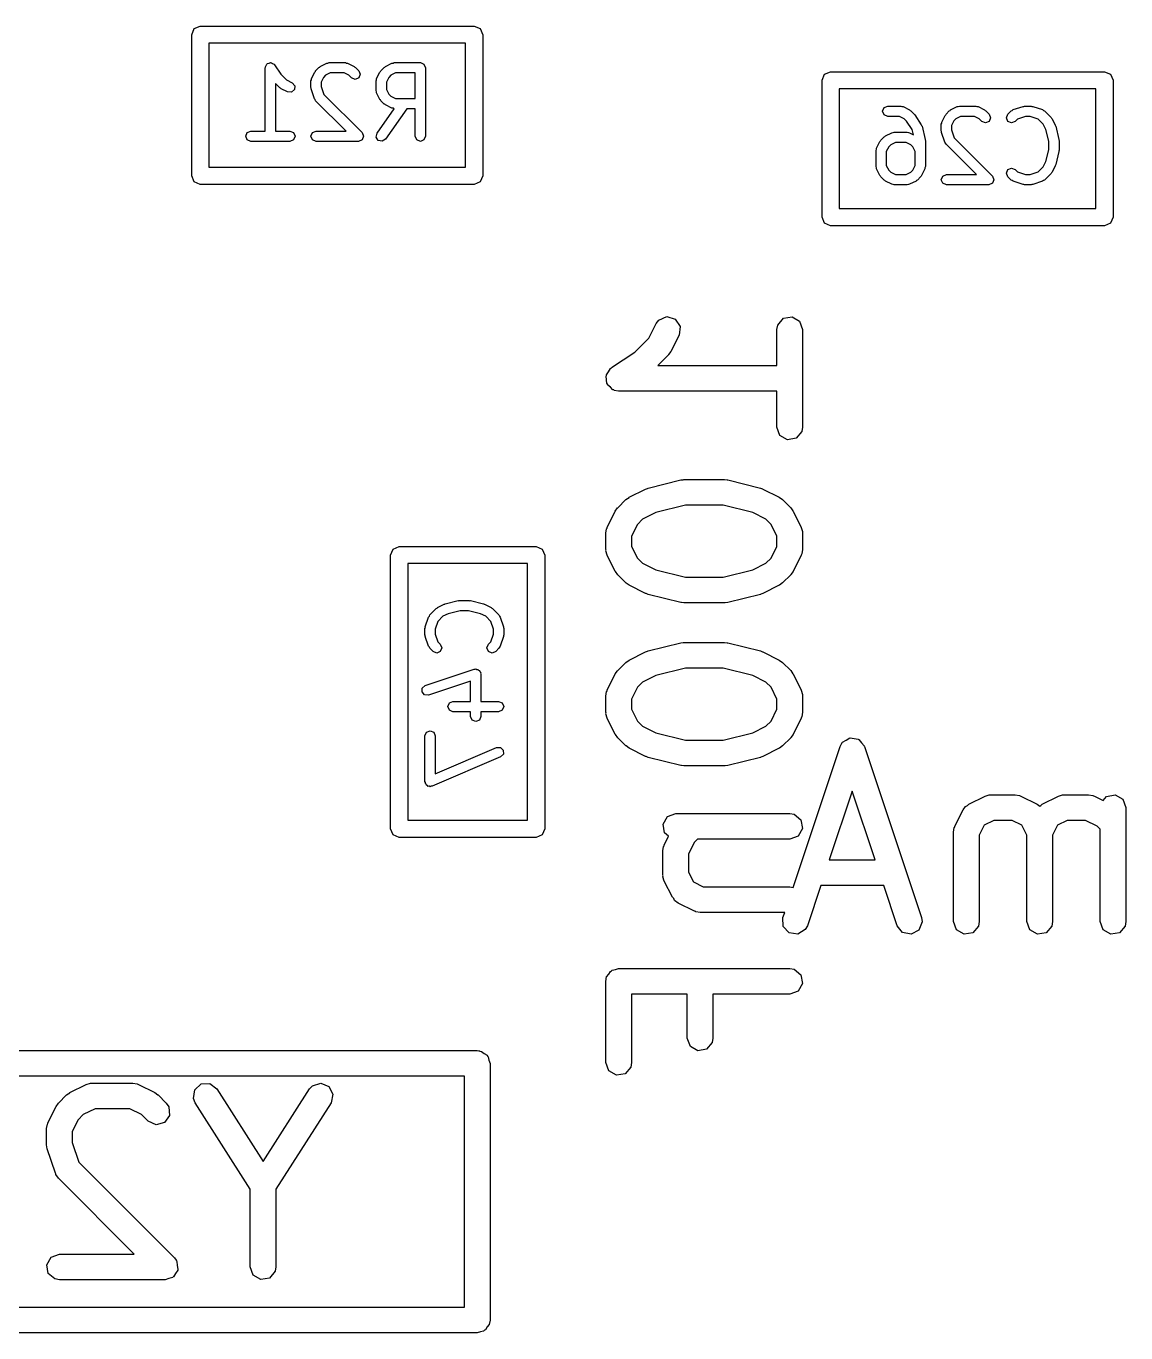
# Model space of a CAD drawing. Extents: x 0.18 to 5.48, y -2.58 to 1.79.
# Drawn here: x 2.9284 to 3.1814, y 0.7375 to 1.0382 of the extents above; entities that cross this region are included whole.
import ezdxf

# ---------------------------------------------------------------- set-up
doc = ezdxf.new("R2010")
doc.units = 0
doc.header["$MEASUREMENT"] = 0
doc.layers.add('BLACK', color=7, linetype='CONTINUOUS')

msp = doc.modelspace()

# ---------------------------------------------------------------- linework, layer by layer
at = {"layer": 'BLACK', "linetype": 'CONTINUOUS'}
for p, q in [((2.96654, 1.03624), (2.96711, 1.03763)), ((2.96711, 1.03763), (2.9685, 1.03821)), ((2.9685, 1.03821), (3.0315, 1.03821)), ((3.0315, 1.03821), (3.03289, 1.03763)), ((3.03289, 1.03763), (3.03346, 1.03624)), ((2.96654, 1.00376), (2.96654, 1.03624)), ((3.03346, 1.03624), (3.03346, 1.00376)), ((2.97047, 1.03427), (2.97047, 1.00573)), ((3.02953, 1.03427), (2.97047, 1.03427)), ((3.02953, 1.00573), (3.02953, 1.03427)), ((2.98345, 1.02862), (2.98349, 1.02874)), ((2.98345, 1.01406), (2.98345, 1.02862)), ((2.98347, 1.02886), (2.98366, 1.02914)), ((2.98349, 1.02874), (2.98347, 1.02886)), ((2.98366, 1.02914), (2.98379, 1.02946)), ((2.98379, 1.02946), (2.9839, 1.02951)), ((2.9839, 1.02951), (2.98397, 1.02961)), ((2.98397, 1.02961), (2.98431, 1.02967)), ((2.98431, 1.02967), (2.98463, 1.02981)), ((2.98463, 1.02981), (2.98474, 1.02976)), ((2.98474, 1.02976), (2.98486, 1.02978)), ((2.98486, 1.02978), (2.98514, 1.02959)), ((2.98514, 1.02959), (2.98546, 1.02946)), ((2.98546, 1.02946), (2.98551, 1.02935)), ((2.98551, 1.02935), (2.98561, 1.02928)), ((2.98561, 1.02928), (2.98704, 1.02713)), ((2.99504, 1.02796), (2.99579, 1.02871)), ((2.99579, 1.02871), (2.99597, 1.02878)), ((2.99597, 1.02878), (2.9961, 1.02893)), ((2.9961, 1.02893), (2.9976, 1.02968)), ((2.9976, 1.02968), (2.99787, 1.0297)), ((2.99787, 1.0297), (2.99813, 1.02981)), ((2.99813, 1.02981), (3.00187, 1.02981)), ((3.00187, 1.02981), (3.00213, 1.0297)), ((3.00213, 1.0297), (3.0024, 1.02968)), ((3.0024, 1.02968), (3.0039, 1.02893)), ((3.0039, 1.02893), (3.00403, 1.02878)), ((3.00403, 1.02878), (3.00421, 1.02871)), ((3.00421, 1.02871), (3.00496, 1.02796)), ((3.01004, 1.02796), (3.01079, 1.02871)), ((3.01079, 1.02871), (3.01097, 1.02878)), ((3.01097, 1.02878), (3.0111, 1.02893)), ((3.0111, 1.02893), (3.0126, 1.02968)), ((3.0126, 1.02968), (3.01287, 1.0297)), ((3.01287, 1.0297), (3.01312, 1.02981)), ((3.01312, 1.02981), (3.01912, 1.02981)), ((3.01912, 1.02981), (3.01996, 1.02946)), ((3.01996, 1.02946), (3.0203, 1.02862)), ((3.0203, 1.02862), (3.0203, 1.01288)), ((2.98704, 1.02713), (2.98833, 1.02585)), ((2.98833, 1.02585), (2.98965, 1.02518)), ((2.99394, 1.02562), (2.99405, 1.02588)), ((2.99394, 1.02412), (2.99394, 1.02562)), ((2.99405, 1.02588), (2.99407, 1.02615)), ((2.99407, 1.02615), (2.99482, 1.02765)), ((2.99482, 1.02765), (2.99497, 1.02778)), ((2.99497, 1.02778), (2.99504, 1.02796)), ((2.99685, 1.02642), (2.99631, 1.02535)), ((2.99733, 1.0269), (2.99685, 1.02642)), ((2.9984, 1.02744), (2.99733, 1.0269)), ((3.0016, 1.02744), (2.9984, 1.02744)), ((3.00267, 1.0269), (3.0016, 1.02744)), ((3.00329, 1.02629), (3.00267, 1.0269)), ((3.00412, 1.02594), (3.00329, 1.02629)), ((3.00496, 1.02629), (3.00412, 1.02594)), ((3.00496, 1.02796), (3.00531, 1.02712)), ((3.00531, 1.02712), (3.00496, 1.02629)), ((3.00894, 1.02562), (3.00905, 1.02588)), ((3.00894, 1.02337), (3.00894, 1.02562)), ((3.00905, 1.02588), (3.00907, 1.02615)), ((3.00907, 1.02615), (3.00982, 1.02765)), ((3.00982, 1.02765), (3.00996, 1.02778)), ((3.00996, 1.02778), (3.01004, 1.02796)), ((3.01184, 1.02642), (3.0113, 1.02535)), ((3.01232, 1.0269), (3.01184, 1.02642)), ((3.0134, 1.02744), (3.01232, 1.0269)), ((3.01794, 1.02744), (3.0134, 1.02744)), ((3.01794, 1.02156), (3.01794, 1.02744)), ((3.11154, 1.02575), (3.11211, 1.02714)), ((3.11154, 0.994252), (3.11154, 1.02575)), ((3.11211, 1.02714), (3.1135, 1.02772)), ((3.1135, 1.02772), (3.1765, 1.02772)), ((3.1765, 1.02772), (3.17789, 1.02714)), ((3.17789, 1.02714), (3.17846, 1.02575)), ((3.17846, 1.02575), (3.17846, 0.994252)), ((2.98679, 1.02404), (2.98581, 1.02502)), ((2.98581, 1.02502), (2.98581, 1.01406)), ((2.98697, 1.02396), (2.98679, 1.02404)), ((2.9871, 1.02382), (2.98697, 1.02396)), ((2.9886, 1.02307), (2.9871, 1.02382)), ((2.9895, 1.023), (2.9886, 1.02307)), ((2.99018, 1.0236), (2.9895, 1.023)), ((2.98965, 1.02518), (2.99025, 1.0245)), ((2.99025, 1.0245), (2.99018, 1.0236)), ((2.99402, 1.02394), (2.99394, 1.02412)), ((2.99401, 1.02375), (2.99402, 1.02394)), ((2.99476, 1.0215), (2.99401, 1.02375)), ((2.99631, 1.02535), (2.99631, 1.02432)), ((2.99631, 1.02432), (2.99691, 1.02251)), ((2.99691, 1.02251), (3.00571, 1.01371)), ((3.00905, 1.02312), (3.00894, 1.02337)), ((3.00907, 1.02285), (3.00905, 1.02312)), ((3.00982, 1.02135), (3.00907, 1.02285)), ((3.0113, 1.02535), (3.0113, 1.02365)), ((3.0113, 1.02365), (3.01184, 1.02257)), ((3.01184, 1.02257), (3.01232, 1.0221)), ((3.11547, 1.02378), (3.11547, 0.99622)), ((3.17453, 1.02378), (3.11547, 1.02378)), ((3.17453, 0.99622), (3.17453, 1.02378)), ((2.99494, 1.02129), (2.99476, 1.0215)), ((2.99504, 1.02104), (2.99494, 1.02129)), ((3.00202, 1.01406), (2.99504, 1.02104)), ((3.00996, 1.02122), (3.00982, 1.02135)), ((3.01004, 1.02104), (3.00996, 1.02122)), ((3.01079, 1.02029), (3.01004, 1.02104)), ((3.01097, 1.02022), (3.01079, 1.02029)), ((3.0111, 1.02007), (3.01097, 1.02022)), ((3.0126, 1.01932), (3.0111, 1.02007)), ((3.01232, 1.0221), (3.0134, 1.02156)), ((3.0134, 1.02156), (3.01794, 1.02156)), ((3.12545, 1.01862), (3.12579, 1.01946)), ((3.12579, 1.01946), (3.12663, 1.01981)), ((3.12663, 1.01981), (3.12963, 1.01981)), ((3.12963, 1.01981), (3.12988, 1.0197)), ((3.12988, 1.0197), (3.13016, 1.01968)), ((3.13016, 1.01968), (3.13165, 1.01893)), ((3.1411, 1.01893), (3.1426, 1.01968)), ((3.1426, 1.01968), (3.14287, 1.0197)), ((3.14287, 1.0197), (3.14313, 1.01981)), ((3.14313, 1.01981), (3.14687, 1.01981)), ((3.14687, 1.01981), (3.14713, 1.0197)), ((3.14713, 1.0197), (3.1474, 1.01968)), ((3.1474, 1.01968), (3.1489, 1.01893)), ((3.1555, 1.01899), (3.15775, 1.01974)), ((3.15775, 1.01974), (3.15794, 1.01973)), ((3.15794, 1.01973), (3.15812, 1.01981)), ((3.15812, 1.01981), (3.15962, 1.01981)), ((3.15962, 1.01981), (3.1598, 1.01973)), ((3.1598, 1.01973), (3.16, 1.01974)), ((3.16, 1.01974), (3.16225, 1.01899)), ((3.00916, 1.01355), (3.01311, 1.0192)), ((3.01599, 1.01919), (3.01109, 1.0122)), ((3.01287, 1.0193), (3.0126, 1.01932)), ((3.01311, 1.0192), (3.01287, 1.0193)), ((3.01794, 1.01919), (3.01599, 1.01919)), ((3.01794, 1.01288), (3.01794, 1.01919)), ((3.12579, 1.01779), (3.12545, 1.01862)), ((3.12663, 1.01744), (3.12579, 1.01779)), ((3.12935, 1.01744), (3.12663, 1.01744)), ((3.13043, 1.0169), (3.12935, 1.01744)), ((3.13096, 1.01637), (3.13043, 1.0169)), ((3.13228, 1.01439), (3.13096, 1.01637)), ((3.13165, 1.01893), (3.13178, 1.01878)), ((3.13178, 1.01878), (3.13196, 1.01871)), ((3.13196, 1.01871), (3.13271, 1.01796)), ((3.13271, 1.01796), (3.13276, 1.01785)), ((3.13276, 1.01785), (3.13286, 1.01778)), ((3.13286, 1.01778), (3.13436, 1.01553)), ((3.13907, 1.01615), (3.13982, 1.01765)), ((3.13982, 1.01765), (3.13997, 1.01778)), ((3.13997, 1.01778), (3.14004, 1.01796)), ((3.14004, 1.01796), (3.14079, 1.01871)), ((3.14079, 1.01871), (3.14097, 1.01878)), ((3.14097, 1.01878), (3.1411, 1.01893)), ((3.14185, 1.01642), (3.14131, 1.01535)), ((3.14233, 1.0169), (3.14185, 1.01642)), ((3.1434, 1.01744), (3.14233, 1.0169)), ((3.1466, 1.01744), (3.1434, 1.01744)), ((3.14767, 1.0169), (3.1466, 1.01744)), ((3.14829, 1.01629), (3.14767, 1.0169)), ((3.1489, 1.01893), (3.14903, 1.01878)), ((3.14903, 1.01878), (3.14921, 1.01871)), ((3.14921, 1.01871), (3.14996, 1.01796)), ((3.14996, 1.01796), (3.15031, 1.01712)), ((3.15031, 1.01712), (3.14996, 1.01629)), ((3.15394, 1.01712), (3.15429, 1.01796)), ((3.15429, 1.01629), (3.15394, 1.01712)), ((3.15429, 1.01796), (3.15504, 1.01871)), ((3.15504, 1.01871), (3.15529, 1.01881)), ((3.15529, 1.01881), (3.1555, 1.01899)), ((3.15651, 1.01684), (3.15596, 1.01629)), ((3.15832, 1.01744), (3.15651, 1.01684)), ((3.15943, 1.01744), (3.15832, 1.01744)), ((3.16123, 1.01684), (3.15943, 1.01744)), ((3.1624, 1.01567), (3.16123, 1.01684)), ((3.16225, 1.01899), (3.16245, 1.01881)), ((3.16245, 1.01881), (3.16271, 1.01871)), ((3.16271, 1.01871), (3.16421, 1.01721)), ((3.16421, 1.01721), (3.16428, 1.01703)), ((3.16428, 1.01703), (3.16443, 1.0169)), ((3.16443, 1.0169), (3.16518, 1.0154)), ((2.97895, 1.01288), (2.97929, 1.01371)), ((2.97929, 1.01371), (2.98013, 1.01406)), ((2.98013, 1.01406), (2.98345, 1.01406)), ((2.98581, 1.01406), (2.98913, 1.01406)), ((2.98913, 1.01406), (2.98996, 1.01371)), ((2.98996, 1.01371), (2.99031, 1.01288)), ((2.99394, 1.01288), (2.99429, 1.01371)), ((2.99429, 1.01371), (2.99513, 1.01406)), ((2.99513, 1.01406), (3.00202, 1.01406)), ((3.00571, 1.01371), (3.00606, 1.01288)), ((3.00896, 1.01267), (3.00916, 1.01355)), ((3.1261, 1.01293), (3.1276, 1.01368)), ((3.1276, 1.01368), (3.12787, 1.0137)), ((3.12787, 1.0137), (3.12813, 1.01381)), ((3.12813, 1.01381), (3.13113, 1.01381)), ((3.13113, 1.01381), (3.13138, 1.0137)), ((3.13138, 1.0137), (3.13165, 1.01368)), ((3.13165, 1.01368), (3.13257, 1.01322)), ((3.13257, 1.01322), (3.13228, 1.01439)), ((3.13436, 1.01553), (3.1344, 1.01533)), ((3.1344, 1.01533), (3.13452, 1.01516)), ((3.13452, 1.01516), (3.13527, 1.01216)), ((3.13894, 1.01562), (3.13905, 1.01588)), ((3.13894, 1.01412), (3.13894, 1.01562)), ((3.13902, 1.01394), (3.13894, 1.01412)), ((3.13901, 1.01375), (3.13902, 1.01394)), ((3.13976, 1.0115), (3.13901, 1.01375)), ((3.13905, 1.01588), (3.13907, 1.01615)), ((3.14131, 1.01535), (3.14131, 1.01432)), ((3.14131, 1.01432), (3.14191, 1.01251)), ((3.14912, 1.01594), (3.14829, 1.01629)), ((3.14996, 1.01629), (3.14912, 1.01594)), ((3.15512, 1.01594), (3.15429, 1.01629)), ((3.15596, 1.01629), (3.15512, 1.01594)), ((3.16301, 1.01446), (3.1624, 1.01567)), ((3.16369, 1.01173), (3.16301, 1.01446)), ((3.16518, 1.0154), (3.16519, 1.01527)), ((3.16519, 1.01527), (3.16527, 1.01516)), ((3.16527, 1.01516), (3.16602, 1.01216)), ((2.97929, 1.01204), (2.97895, 1.01288)), ((2.98013, 1.01169), (2.97929, 1.01204)), ((2.98913, 1.01169), (2.98013, 1.01169)), ((2.98996, 1.01204), (2.98913, 1.01169)), ((2.99031, 1.01288), (2.98996, 1.01204)), ((2.99429, 1.01204), (2.99394, 1.01288)), ((2.99513, 1.01169), (2.99429, 1.01204)), ((3.00487, 1.01169), (2.99513, 1.01169)), ((3.00571, 1.01204), (3.00487, 1.01169)), ((3.00606, 1.01288), (3.00571, 1.01204)), ((3.00945, 1.01191), (3.00896, 1.01267)), ((3.01033, 1.01171), (3.00945, 1.01191)), ((3.01109, 1.0122), (3.01033, 1.01171)), ((3.01829, 1.01204), (3.01794, 1.01288)), ((3.01912, 1.01169), (3.01829, 1.01204)), ((3.01996, 1.01204), (3.01912, 1.01169)), ((3.0203, 1.01288), (3.01996, 1.01204)), ((3.12407, 1.01015), (3.12482, 1.01165)), ((3.12482, 1.01165), (3.12497, 1.01178)), ((3.12497, 1.01178), (3.12504, 1.01196)), ((3.12504, 1.01196), (3.12579, 1.01271)), ((3.12579, 1.01271), (3.12597, 1.01278)), ((3.12597, 1.01278), (3.1261, 1.01293)), ((3.12685, 1.01043), (3.12631, 1.00935)), ((3.12733, 1.0109), (3.12685, 1.01043)), ((3.12841, 1.01144), (3.12733, 1.0109)), ((3.13085, 1.01144), (3.12841, 1.01144)), ((3.13193, 1.0109), (3.13085, 1.01144)), ((3.13241, 1.01043), (3.13193, 1.0109)), ((3.13295, 1.00935), (3.13241, 1.01043)), ((3.13527, 1.01216), (3.13525, 1.01201)), ((3.13525, 1.01201), (3.13531, 1.01187)), ((3.13531, 1.01187), (3.13531, 1.00588)), ((3.13994, 1.01129), (3.13976, 1.0115)), ((3.14004, 1.01104), (3.13994, 1.01129)), ((3.14702, 1.00406), (3.14004, 1.01104)), ((3.14191, 1.01251), (3.15071, 1.00371)), ((3.16369, 1.00977), (3.16369, 1.01173)), ((3.16602, 1.01216), (3.166, 1.01201)), ((3.166, 1.01201), (3.16605, 1.01187)), ((3.16605, 1.01187), (3.16605, 1.00963)), ((3.12395, 1.00963), (3.12405, 1.00988)), ((3.12395, 1.00588), (3.12395, 1.00963)), ((3.12405, 1.00988), (3.12407, 1.01015)), ((3.12631, 1.00935), (3.12631, 1.00615)), ((3.13295, 1.00615), (3.13295, 1.00935)), ((3.16301, 1.00704), (3.16369, 1.00977)), ((3.16602, 1.00934), (3.16527, 1.00634)), ((3.16605, 1.00963), (3.166, 1.00949)), ((3.166, 1.00949), (3.16602, 1.00934)), ((2.97047, 1.00573), (3.02953, 1.00573)), ((3.12405, 1.00562), (3.12395, 1.00588)), ((3.12407, 1.00535), (3.12405, 1.00562)), ((3.12482, 1.00385), (3.12407, 1.00535)), ((3.12631, 1.00615), (3.12685, 1.00508)), ((3.12685, 1.00508), (3.12733, 1.0046)), ((3.12733, 1.0046), (3.12841, 1.00406)), ((3.13085, 1.00406), (3.13193, 1.0046)), ((3.13193, 1.0046), (3.13241, 1.00508)), ((3.13241, 1.00508), (3.13295, 1.00615)), ((3.13518, 1.00535), (3.13443, 1.00385)), ((3.1352, 1.00562), (3.13518, 1.00535)), ((3.13531, 1.00588), (3.1352, 1.00562)), ((3.15394, 1.00438), (3.15429, 1.00521)), ((3.15429, 1.00354), (3.15394, 1.00438)), ((3.15429, 1.00521), (3.15512, 1.00556)), ((3.15512, 1.00556), (3.15596, 1.00521)), ((3.15596, 1.00521), (3.15651, 1.00466)), ((3.15651, 1.00466), (3.15831, 1.00406)), ((3.15943, 1.00406), (3.16123, 1.00466)), ((3.16123, 1.00466), (3.1624, 1.00583)), ((3.1624, 1.00583), (3.16301, 1.00704)), ((3.16428, 1.00447), (3.16421, 1.00429)), ((3.16443, 1.0046), (3.16428, 1.00447)), ((3.16518, 1.0061), (3.16443, 1.0046)), ((3.16519, 1.00623), (3.16518, 1.0061)), ((3.16527, 1.00634), (3.16519, 1.00623)), ((2.96711, 1.00237), (2.96654, 1.00376)), ((2.9685, 1.00179), (2.96711, 1.00237)), ((3.0315, 1.00179), (2.9685, 1.00179)), ((3.03289, 1.00237), (3.0315, 1.00179)), ((3.03346, 1.00376), (3.03289, 1.00237)), ((3.12497, 1.00372), (3.12482, 1.00385)), ((3.12504, 1.00354), (3.12497, 1.00372)), ((3.12579, 1.00279), (3.12504, 1.00354)), ((3.12597, 1.00272), (3.12579, 1.00279)), ((3.1261, 1.00257), (3.12597, 1.00272)), ((3.1276, 1.00182), (3.1261, 1.00257)), ((3.12787, 1.0018), (3.1276, 1.00182)), ((3.12813, 1.00169), (3.12787, 1.0018)), ((3.13113, 1.00169), (3.12813, 1.00169)), ((3.12841, 1.00406), (3.13085, 1.00406)), ((3.13138, 1.0018), (3.13113, 1.00169)), ((3.13165, 1.00182), (3.13138, 1.0018)), ((3.13315, 1.00257), (3.13165, 1.00182)), ((3.13328, 1.00272), (3.13315, 1.00257)), ((3.13346, 1.00279), (3.13328, 1.00272)), ((3.13421, 1.00354), (3.13346, 1.00279)), ((3.13429, 1.00372), (3.13421, 1.00354)), ((3.13443, 1.00385), (3.13429, 1.00372)), ((3.13894, 1.00288), (3.13929, 1.00371)), ((3.13929, 1.00204), (3.13894, 1.00288)), ((3.13929, 1.00371), (3.14013, 1.00406)), ((3.14013, 1.00169), (3.13929, 1.00204)), ((3.14013, 1.00406), (3.14702, 1.00406)), ((3.14987, 1.00169), (3.14013, 1.00169)), ((3.15071, 1.00204), (3.14987, 1.00169)), ((3.15071, 1.00371), (3.15106, 1.00288)), ((3.15106, 1.00288), (3.15071, 1.00204)), ((3.15504, 1.00279), (3.15429, 1.00354)), ((3.15529, 1.00269), (3.15504, 1.00279)), ((3.1555, 1.00251), (3.15529, 1.00269)), ((3.15775, 1.00176), (3.1555, 1.00251)), ((3.15794, 1.00177), (3.15775, 1.00176)), ((3.15812, 1.00169), (3.15794, 1.00177)), ((3.15962, 1.00169), (3.15812, 1.00169)), ((3.15831, 1.00406), (3.15943, 1.00406)), ((3.1598, 1.00177), (3.15962, 1.00169)), ((3.16, 1.00176), (3.1598, 1.00177)), ((3.16225, 1.00251), (3.16, 1.00176)), ((3.16245, 1.00269), (3.16225, 1.00251)), ((3.16271, 1.00279), (3.16245, 1.00269)), ((3.16421, 1.00429), (3.16271, 1.00279)), ((3.11547, 0.99622), (3.17453, 0.99622)), ((3.11211, 0.99286), (3.11154, 0.994252)), ((3.1135, 0.992283), (3.11211, 0.99286)), ((3.1765, 0.992283), (3.1135, 0.992283)), ((3.17789, 0.99286), (3.1765, 0.992283)), ((3.17846, 0.994252), (3.17789, 0.99286)), ((3.07396, 0.970571), (3.07581, 0.971374)), ((3.07581, 0.971374), (3.07775, 0.970799)), ((3.10263, 0.970984), (3.10462, 0.971335)), ((3.10462, 0.971335), (3.10637, 0.970325)), ((3.07169, 0.966427), (3.07335, 0.969748)), ((3.07335, 0.969748), (3.07396, 0.970571)), ((3.07775, 0.970799), (3.07886, 0.969113)), ((3.07886, 0.969113), (3.07863, 0.967107)), ((3.10116, 0.968427), (3.10133, 0.969437)), ((3.10116, 0.960131), (3.10116, 0.968427)), ((3.10133, 0.969437), (3.10263, 0.970984)), ((3.10637, 0.970325), (3.10706, 0.968427)), ((3.10706, 0.968427), (3.10706, 0.94593)), ((3.06848, 0.963223), (3.07169, 0.966427)), ((3.07863, 0.967107), (3.07675, 0.963357)), ((3.0631, 0.959635), (3.06848, 0.963223)), ((3.0762, 0.96259), (3.07374, 0.960131)), ((3.07623, 0.962648), (3.0762, 0.96259)), ((3.07675, 0.963357), (3.07623, 0.962648)), ((3.06241, 0.958698), (3.06284, 0.95944)), ((3.06284, 0.95944), (3.063, 0.959498)), ((3.063, 0.959498), (3.0631, 0.959635)), ((3.07374, 0.960131), (3.10116, 0.960131)), ((3.06183, 0.957691), (3.06192, 0.957838)), ((3.06198, 0.956847), (3.06183, 0.957691)), ((3.06191, 0.958008), (3.06241, 0.958698)), ((3.06192, 0.957838), (3.06191, 0.958008)), ((3.06204, 0.955992), (3.06198, 0.956847)), ((3.06215, 0.955869), (3.06204, 0.955992)), ((3.06218, 0.955702), (3.06215, 0.955869)), ((3.06284, 0.955151), (3.06218, 0.955702)), ((3.06343, 0.954532), (3.06284, 0.955151)), ((3.0636, 0.954513), (3.06343, 0.954532)), ((3.06373, 0.954404), (3.0636, 0.954513)), ((3.06474, 0.954226), (3.06373, 0.954404)), ((3.10116, 0.954226), (3.06474, 0.954226)), ((3.10116, 0.94593), (3.10116, 0.954226)), ((3.10185, 0.944032), (3.10116, 0.94593)), ((3.10688, 0.94492), (3.10559, 0.943373)), ((3.10706, 0.94593), (3.10688, 0.94492)), ((3.1036, 0.943022), (3.10185, 0.944032)), ((3.10559, 0.943373), (3.1036, 0.943022)), ((3.07152, 0.931922), (3.07902, 0.933796)), ((3.07902, 0.933796), (3.07961, 0.933838)), ((3.07961, 0.933838), (3.07974, 0.933884)), ((3.07974, 0.933884), (3.08911, 0.933884)), ((3.08911, 0.933884), (3.08969, 0.933782)), ((3.08969, 0.933782), (3.08983, 0.933796)), ((3.08983, 0.933796), (3.09733, 0.931922)), ((3.06453, 0.927395), (3.0664, 0.92927)), ((3.0664, 0.92927), (3.06712, 0.929776)), ((3.06712, 0.929776), (3.06717, 0.929823)), ((3.06717, 0.929823), (3.07092, 0.931698)), ((3.07092, 0.931698), (3.07141, 0.931843)), ((3.07141, 0.931843), (3.07152, 0.931922)), ((3.09733, 0.931922), (3.09779, 0.931714)), ((3.09779, 0.931714), (3.09793, 0.931698)), ((3.09793, 0.931698), (3.10168, 0.929823)), ((3.10168, 0.929823), (3.10239, 0.929297)), ((3.10239, 0.929297), (3.10245, 0.92927)), ((3.10245, 0.92927), (3.10432, 0.927395)), ((3.0621, 0.922878), (3.06397, 0.926628)), ((3.06397, 0.926628), (3.0645, 0.927337)), ((3.0645, 0.927337), (3.06453, 0.927395)), ((3.07327, 0.926271), (3.07024, 0.924755)), ((3.0801, 0.927979), (3.07327, 0.926271)), ((3.08875, 0.927979), (3.0801, 0.927979)), ((3.09558, 0.926271), (3.08875, 0.927979)), ((3.09861, 0.924755), (3.09558, 0.926271)), ((3.10432, 0.927395), (3.10483, 0.926672)), ((3.10483, 0.926672), (3.10488, 0.926628)), ((3.10488, 0.926628), (3.10675, 0.922878)), ((3.06904, 0.923558), (3.06769, 0.920861)), ((3.07024, 0.924755), (3.06904, 0.923558)), ((3.09981, 0.923558), (3.09861, 0.924755)), ((3.10116, 0.920861), (3.09981, 0.923558)), ((3.06179, 0.921558), (3.06196, 0.922568)), ((3.06179, 0.917808), (3.06179, 0.921558)), ((3.06196, 0.922568), (3.06208, 0.922703)), ((3.06208, 0.922703), (3.0621, 0.922878)), ((3.06769, 0.920861), (3.06769, 0.918505)), ((3.10116, 0.918505), (3.10116, 0.920861)), ((3.10675, 0.922878), (3.10704, 0.921896)), ((3.10704, 0.921896), (3.107, 0.921724)), ((3.107, 0.921724), (3.10706, 0.921558)), ((3.10706, 0.921558), (3.10706, 0.917808)), ((3.01228, 0.916496), (3.01286, 0.917888)), ((3.01286, 0.917888), (3.01425, 0.918465)), ((3.01425, 0.918465), (3.04575, 0.918465)), ((3.04575, 0.918465), (3.04714, 0.917888)), ((3.04714, 0.917888), (3.04772, 0.916496)), ((3.06185, 0.917642), (3.06179, 0.917808)), ((3.06181, 0.917471), (3.06185, 0.917642)), ((3.0621, 0.916488), (3.06181, 0.917471)), ((3.06769, 0.918505), (3.06904, 0.915808)), ((3.09981, 0.915808), (3.10116, 0.918505)), ((3.10706, 0.917808), (3.10688, 0.916798)), ((3.01228, 0.853504), (3.01228, 0.916496)), ((3.01622, 0.914528), (3.01622, 0.855472)), ((3.04378, 0.914528), (3.01622, 0.914528)), ((3.04378, 0.855472), (3.04378, 0.914528)), ((3.04772, 0.916496), (3.04772, 0.853504)), ((3.06397, 0.912738), (3.0621, 0.916488)), ((3.06904, 0.915808), (3.07024, 0.914611)), ((3.07024, 0.914611), (3.07327, 0.913095)), ((3.09558, 0.913095), (3.09861, 0.914611)), ((3.09861, 0.914611), (3.09981, 0.915808)), ((3.10675, 0.916488), (3.10488, 0.912738)), ((3.10677, 0.916663), (3.10675, 0.916488)), ((3.10688, 0.916798), (3.10677, 0.916663)), ((3.06402, 0.912694), (3.06397, 0.912738)), ((3.06453, 0.911971), (3.06402, 0.912694)), ((3.0664, 0.910096), (3.06453, 0.911971)), ((3.07327, 0.913095), (3.0801, 0.911387)), ((3.0801, 0.911387), (3.08875, 0.911387)), ((3.08875, 0.911387), (3.09558, 0.913095)), ((3.10432, 0.911971), (3.10245, 0.910096)), ((3.10435, 0.912029), (3.10432, 0.911971)), ((3.10488, 0.912738), (3.10435, 0.912029)), ((3.06646, 0.910069), (3.0664, 0.910096)), ((3.06717, 0.909543), (3.06646, 0.910069)), ((3.07092, 0.907668), (3.06717, 0.909543)), ((3.10168, 0.909543), (3.09793, 0.907668)), ((3.10172, 0.90959), (3.10168, 0.909543)), ((3.10245, 0.910096), (3.10172, 0.90959)), ((3.0231, 0.904429), (3.0246, 0.905179)), ((3.0246, 0.905179), (3.02473, 0.905189)), ((3.02473, 0.905189), (3.02484, 0.905268)), ((3.02484, 0.905268), (3.02784, 0.906018)), ((3.02784, 0.906018), (3.02799, 0.905996)), ((3.02799, 0.905996), (3.02813, 0.906054)), ((3.02813, 0.906054), (3.03037, 0.906054)), ((3.03037, 0.906054), (3.03051, 0.905996)), ((3.03051, 0.905996), (3.03066, 0.906018)), ((3.03066, 0.906018), (3.03366, 0.905268)), ((3.03366, 0.905268), (3.03377, 0.905189)), ((3.03377, 0.905189), (3.0339, 0.905179)), ((3.0339, 0.905179), (3.0354, 0.904429)), ((3.07106, 0.907652), (3.07092, 0.907668)), ((3.07152, 0.907445), (3.07106, 0.907652)), ((3.07902, 0.90557), (3.07152, 0.907445)), ((3.07916, 0.905584), (3.07902, 0.90557)), ((3.07974, 0.905482), (3.07916, 0.905584)), ((3.08911, 0.905482), (3.07974, 0.905482)), ((3.08924, 0.905529), (3.08911, 0.905482)), ((3.08983, 0.90557), (3.08924, 0.905529)), ((3.09733, 0.907445), (3.08983, 0.90557)), ((3.09744, 0.907523), (3.09733, 0.907445)), ((3.09793, 0.907668), (3.09744, 0.907523)), ((3.02026, 0.899997), (3.02101, 0.902246)), ((3.02101, 0.902246), (3.02119, 0.902454)), ((3.02119, 0.902454), (3.02129, 0.902708)), ((3.02129, 0.902708), (3.02279, 0.904208)), ((3.02279, 0.904208), (3.02297, 0.904282)), ((3.02297, 0.904282), (3.0231, 0.904429)), ((3.02433, 0.902402), (3.02316, 0.901235)), ((3.02554, 0.903008), (3.02433, 0.902402)), ((3.02827, 0.903691), (3.02554, 0.903008)), ((3.03023, 0.903691), (3.02827, 0.903691)), ((3.03296, 0.903008), (3.03023, 0.903691)), ((3.03417, 0.902402), (3.03296, 0.903008)), ((3.03534, 0.901235), (3.03417, 0.902402)), ((3.0354, 0.904429), (3.03553, 0.904282)), ((3.03553, 0.904282), (3.03571, 0.904208)), ((3.03571, 0.904208), (3.03721, 0.902708)), ((3.03721, 0.902708), (3.03731, 0.902454)), ((3.03731, 0.902454), (3.03749, 0.902246)), ((3.03749, 0.902246), (3.03824, 0.899997)), ((3.02019, 0.899623), (3.02027, 0.899803)), ((3.02019, 0.898123), (3.02019, 0.899623)), ((3.02027, 0.899803), (3.02026, 0.899997)), ((3.02316, 0.901235), (3.02256, 0.899432)), ((3.02256, 0.899432), (3.02256, 0.898315)), ((3.03594, 0.899432), (3.03534, 0.901235)), ((3.03594, 0.898315), (3.03594, 0.899432)), ((3.03824, 0.899997), (3.03823, 0.899803)), ((3.03823, 0.899803), (3.03831, 0.899623)), ((3.03831, 0.899623), (3.03831, 0.898123)), ((3.02027, 0.897944), (3.02019, 0.898123)), ((3.02026, 0.89775), (3.02027, 0.897944)), ((3.02101, 0.8955), (3.02026, 0.89775)), ((3.02256, 0.898315), (3.02316, 0.896512)), ((3.02316, 0.896512), (3.02371, 0.895959)), ((3.03479, 0.895959), (3.03534, 0.896512)), ((3.03534, 0.896512), (3.03594, 0.898315)), ((3.03824, 0.89775), (3.03749, 0.8955)), ((3.03831, 0.898123), (3.03823, 0.897944)), ((3.03823, 0.897944), (3.03824, 0.89775)), ((3.07152, 0.894426), (3.07902, 0.896301)), ((3.07902, 0.896301), (3.07961, 0.896342)), ((3.07961, 0.896342), (3.07974, 0.896389)), ((3.07974, 0.896389), (3.08911, 0.896389)), ((3.08911, 0.896389), (3.08969, 0.896287)), ((3.08969, 0.896287), (3.08983, 0.896301)), ((3.08983, 0.896301), (3.09733, 0.894426)), ((3.02119, 0.895293), (3.02101, 0.8955)), ((3.02129, 0.895038), (3.02119, 0.895293)), ((3.02204, 0.894289), (3.02129, 0.895038)), ((3.02288, 0.893943), (3.02204, 0.894289)), ((3.02371, 0.894289), (3.02288, 0.893943)), ((3.02371, 0.895959), (3.02406, 0.895124)), ((3.02406, 0.895124), (3.02371, 0.894289)), ((3.03444, 0.895124), (3.03479, 0.895959)), ((3.03479, 0.894289), (3.03444, 0.895124)), ((3.03562, 0.893943), (3.03479, 0.894289)), ((3.03646, 0.894289), (3.03562, 0.893943)), ((3.03721, 0.895038), (3.03646, 0.894289)), ((3.03731, 0.895293), (3.03721, 0.895038)), ((3.03749, 0.8955), (3.03731, 0.895293)), ((3.06717, 0.892328), (3.07092, 0.894203)), ((3.07092, 0.894203), (3.07141, 0.894348)), ((3.07141, 0.894348), (3.07152, 0.894426)), ((3.09733, 0.894426), (3.09779, 0.894219)), ((3.09779, 0.894219), (3.09793, 0.894203)), ((3.09793, 0.894203), (3.10168, 0.892328)), ((3.02025, 0.886495), (3.0315, 0.890245)), ((3.0315, 0.890245), (3.0317, 0.890231)), ((3.0317, 0.890231), (3.03187, 0.890306)), ((3.03187, 0.890306), (3.03213, 0.8902)), ((3.03213, 0.8902), (3.0324, 0.890181)), ((3.0324, 0.890181), (3.03253, 0.890034)), ((3.06453, 0.8899), (3.0664, 0.891775)), ((3.0664, 0.891775), (3.06712, 0.892281)), ((3.06712, 0.892281), (3.06717, 0.892328)), ((3.0801, 0.890484), (3.07327, 0.888776)), ((3.08875, 0.890484), (3.0801, 0.890484)), ((3.09558, 0.888776), (3.08875, 0.890484)), ((3.10168, 0.892328), (3.10239, 0.891802)), ((3.10239, 0.891802), (3.10245, 0.891775)), ((3.10245, 0.891775), (3.10432, 0.8899)), ((3.03069, 0.887486), (3.021, 0.884254)), ((3.03069, 0.882806), (3.03069, 0.887486)), ((3.03253, 0.890034), (3.03271, 0.88996)), ((3.03271, 0.88996), (3.03282, 0.889706)), ((3.03282, 0.889706), (3.033, 0.889498)), ((3.033, 0.889498), (3.03298, 0.889304)), ((3.03298, 0.889304), (3.03306, 0.889124)), ((3.03306, 0.889124), (3.03306, 0.882806)), ((3.0621, 0.885383), (3.06397, 0.889133)), ((3.06397, 0.889133), (3.0645, 0.889842)), ((3.0645, 0.889842), (3.06453, 0.8899)), ((3.07024, 0.88726), (3.06904, 0.886063)), ((3.07327, 0.888776), (3.07024, 0.88726)), ((3.09861, 0.88726), (3.09558, 0.888776)), ((3.09981, 0.886063), (3.09861, 0.88726)), ((3.10432, 0.8899), (3.10483, 0.889177)), ((3.10483, 0.889177), (3.10488, 0.889133)), ((3.10488, 0.889133), (3.10675, 0.885383)), ((3.01951, 0.885001), (3.01957, 0.885903)), ((3.0201, 0.884319), (3.01951, 0.885001)), ((3.01957, 0.885903), (3.02025, 0.886495)), ((3.021, 0.884254), (3.0201, 0.884319)), ((3.06179, 0.884063), (3.06196, 0.885073)), ((3.06179, 0.880313), (3.06179, 0.884063)), ((3.06196, 0.885073), (3.06208, 0.885208)), ((3.06208, 0.885208), (3.0621, 0.885383)), ((3.06904, 0.886063), (3.06769, 0.883366)), ((3.10116, 0.883366), (3.09981, 0.886063)), ((3.10675, 0.885383), (3.10704, 0.8844)), ((3.10704, 0.8844), (3.107, 0.884229)), ((3.107, 0.884229), (3.10706, 0.884063)), ((3.10706, 0.884063), (3.10706, 0.880313)), ((3.02544, 0.881625), (3.02579, 0.882461)), ((3.02579, 0.88079), (3.02544, 0.881625)), ((3.02579, 0.882461), (3.02663, 0.882806)), ((3.02663, 0.882806), (3.03069, 0.882806)), ((3.03306, 0.882806), (3.03712, 0.882806)), ((3.03712, 0.882806), (3.03796, 0.882461)), ((3.03796, 0.882461), (3.03831, 0.881625)), ((3.03831, 0.881625), (3.03796, 0.88079)), ((3.06769, 0.883366), (3.06769, 0.88101)), ((3.10116, 0.88101), (3.10116, 0.883366)), ((3.02663, 0.880444), (3.02579, 0.88079)), ((3.03069, 0.880444), (3.02663, 0.880444)), ((3.03069, 0.879376), (3.03069, 0.880444)), ((3.03104, 0.878541), (3.03069, 0.879376)), ((3.03187, 0.878195), (3.03104, 0.878541)), ((3.03271, 0.878541), (3.03187, 0.878195)), ((3.03306, 0.879376), (3.03271, 0.878541)), ((3.03712, 0.880444), (3.03306, 0.880444)), ((3.03306, 0.880444), (3.03306, 0.879376)), ((3.03796, 0.88079), (3.03712, 0.880444)), ((3.06185, 0.880147), (3.06179, 0.880313)), ((3.06181, 0.879975), (3.06185, 0.880147)), ((3.0621, 0.878993), (3.06181, 0.879975)), ((3.06397, 0.875243), (3.0621, 0.878993)), ((3.06769, 0.88101), (3.06904, 0.878313)), ((3.06904, 0.878313), (3.07024, 0.877116)), ((3.09861, 0.877116), (3.09981, 0.878313)), ((3.09981, 0.878313), (3.10116, 0.88101)), ((3.10675, 0.878993), (3.10488, 0.875243)), ((3.10677, 0.879168), (3.10675, 0.878993)), ((3.10688, 0.879303), (3.10677, 0.879168)), ((3.10706, 0.880313), (3.10688, 0.879303)), ((3.02019, 0.874876), (3.02054, 0.875711)), ((3.02054, 0.875711), (3.02138, 0.876057)), ((3.02138, 0.876057), (3.02221, 0.875711)), ((3.02221, 0.875711), (3.02256, 0.874876)), ((3.06402, 0.875199), (3.06397, 0.875243)), ((3.06453, 0.874476), (3.06402, 0.875199)), ((3.07024, 0.877116), (3.07327, 0.8756)), ((3.07327, 0.8756), (3.0801, 0.873892)), ((3.08875, 0.873892), (3.09558, 0.8756)), ((3.09558, 0.8756), (3.09861, 0.877116)), ((3.10488, 0.875243), (3.10435, 0.874534)), ((3.02019, 0.864378), (3.02019, 0.874876)), ((3.02256, 0.874876), (3.02256, 0.866169)), ((3.02256, 0.866169), (3.03666, 0.872212)), ((3.03666, 0.872212), (3.03756, 0.872223)), ((3.03756, 0.872223), (3.03821, 0.871592)), ((3.0664, 0.872601), (3.06453, 0.874476)), ((3.06646, 0.872574), (3.0664, 0.872601)), ((3.06717, 0.872048), (3.06646, 0.872574)), ((3.07092, 0.870173), (3.06717, 0.872048)), ((3.0801, 0.873892), (3.08875, 0.873892)), ((3.10168, 0.872048), (3.09793, 0.870173)), ((3.10172, 0.872095), (3.10168, 0.872048)), ((3.10245, 0.872601), (3.10172, 0.872095)), ((3.10432, 0.874476), (3.10245, 0.872601)), ((3.10435, 0.874534), (3.10432, 0.874476)), ((3.10485, 0.840015), (3.11567, 0.872454)), ((3.11567, 0.872454), (3.11615, 0.873356)), ((3.11615, 0.873356), (3.11623, 0.8734)), ((3.11623, 0.8734), (3.11626, 0.873479)), ((3.11626, 0.873479), (3.11708, 0.873924)), ((3.11708, 0.873924), (3.11788, 0.874413)), ((3.11788, 0.874413), (3.11796, 0.874401)), ((3.11796, 0.874401), (3.11803, 0.874441)), ((3.11803, 0.874441), (3.11895, 0.874254)), ((3.11895, 0.874254), (3.11987, 0.874117)), ((3.11987, 0.874117), (3.11993, 0.874053)), ((3.11993, 0.874053), (3.12001, 0.874036)), ((3.12001, 0.874036), (3.12059, 0.873305)), ((3.12059, 0.873305), (3.12121, 0.872606)), ((3.12121, 0.872606), (3.12122, 0.872521)), ((3.12122, 0.872521), (3.12127, 0.872454)), ((3.12127, 0.872454), (3.13439, 0.833084)), ((3.03759, 0.870041), (3.02184, 0.863292)), ((3.03822, 0.870688), (3.03759, 0.870041)), ((3.03821, 0.871592), (3.03822, 0.870688)), ((3.07106, 0.870157), (3.07092, 0.870173)), ((3.07152, 0.869949), (3.07106, 0.870157)), ((3.07902, 0.868075), (3.07152, 0.869949)), ((3.09733, 0.869949), (3.08983, 0.868075)), ((3.09744, 0.870028), (3.09733, 0.869949)), ((3.09793, 0.870173), (3.09744, 0.870028)), ((3.07916, 0.868089), (3.07902, 0.868075)), ((3.07974, 0.867986), (3.07916, 0.868089)), ((3.08911, 0.867986), (3.07974, 0.867986)), ((3.08924, 0.868033), (3.08911, 0.867986)), ((3.08983, 0.868075), (3.08924, 0.868033)), ((3.02029, 0.864154), (3.02019, 0.864378)), ((3.02029, 0.863912), (3.02029, 0.864154)), ((3.02045, 0.863753), (3.02029, 0.863912)), ((3.02054, 0.863542), (3.02045, 0.863753)), ((3.02076, 0.86345), (3.02054, 0.863542)), ((3.02094, 0.863281), (3.02076, 0.86345)), ((3.02117, 0.863284), (3.02094, 0.863281)), ((3.02138, 0.863196), (3.02117, 0.863284)), ((3.0216, 0.863289), (3.02138, 0.863196)), ((3.02184, 0.863292), (3.0216, 0.863289)), ((3.11847, 0.862183), (3.11319, 0.846352)), ((3.12374, 0.846352), (3.11847, 0.862183)), ((3.14527, 0.859163), (3.14902, 0.861038)), ((3.14902, 0.861038), (3.15, 0.86133)), ((3.15, 0.86133), (3.15017, 0.861289)), ((3.15017, 0.861289), (3.15034, 0.86135)), ((3.15034, 0.86135), (3.15596, 0.86135)), ((3.15596, 0.86135), (3.15697, 0.861172)), ((3.15697, 0.861172), (3.15711, 0.861058)), ((3.15711, 0.861058), (3.15728, 0.861038)), ((3.15728, 0.861038), (3.16103, 0.859163)), ((3.16214, 0.859163), (3.16589, 0.861038)), ((3.16589, 0.861038), (3.16687, 0.86133)), ((3.16687, 0.86133), (3.16705, 0.861289)), ((3.16705, 0.861289), (3.16721, 0.86135)), ((3.16721, 0.86135), (3.17284, 0.86135)), ((3.17284, 0.86135), (3.17385, 0.861172)), ((3.17385, 0.861172), (3.17398, 0.861058)), ((3.17398, 0.861058), (3.17416, 0.861038)), ((3.17416, 0.861038), (3.1762, 0.860017)), ((3.1762, 0.860017), (3.17698, 0.860954)), ((3.17698, 0.860954), (3.17897, 0.861305)), ((3.17897, 0.861305), (3.18072, 0.860295)), ((3.18072, 0.860295), (3.18141, 0.858397)), ((3.07596, 0.856328), (3.07786, 0.857019)), ((3.07786, 0.857019), (3.10411, 0.857019)), ((3.10411, 0.857019), (3.10512, 0.856841)), ((3.14207, 0.854093), (3.14395, 0.857843)), ((3.14395, 0.857843), (3.14456, 0.858666)), ((3.14456, 0.858666), (3.14496, 0.858842)), ((3.14496, 0.858842), (3.14527, 0.859163)), ((3.16103, 0.859163), (3.1616, 0.858741)), ((3.1616, 0.858741), (3.16184, 0.858842)), ((3.16184, 0.858842), (3.16214, 0.859163)), ((3.18141, 0.858397), (3.18141, 0.83215)), ((3.01622, 0.855472), (3.04378, 0.855472)), ((3.07495, 0.854579), (3.07596, 0.856328)), ((3.07531, 0.85259), (3.07495, 0.854579)), ((3.10512, 0.856841), (3.10667, 0.855543)), ((3.10667, 0.855543), (3.10702, 0.853554)), ((3.14205, 0.853918), (3.14207, 0.854093)), ((3.14879, 0.854321), (3.14767, 0.852076)), ((3.15104, 0.855444), (3.14879, 0.854321)), ((3.15527, 0.855444), (3.15104, 0.855444)), ((3.15751, 0.854321), (3.15527, 0.855444)), ((3.15863, 0.852076), (3.15751, 0.854321)), ((3.16566, 0.854321), (3.16454, 0.852076)), ((3.16791, 0.855444), (3.16566, 0.854321)), ((3.17214, 0.855444), (3.16791, 0.855444)), ((3.17484, 0.854096), (3.17214, 0.855444)), ((3.17551, 0.853424), (3.17484, 0.854096)), ((3.01286, 0.852112), (3.01228, 0.853504)), ((3.01425, 0.851535), (3.01286, 0.852112)), ((3.04575, 0.851535), (3.01425, 0.851535)), ((3.04714, 0.852112), (3.04575, 0.851535)), ((3.04772, 0.853504), (3.04714, 0.852112)), ((3.07522, 0.849763), (3.07624, 0.851804)), ((3.07624, 0.851804), (3.07531, 0.85259)), ((3.08284, 0.851114), (3.08216, 0.850442)), ((3.10411, 0.851114), (3.08284, 0.851114)), ((3.10601, 0.851804), (3.10411, 0.851114)), ((3.10702, 0.853554), (3.10601, 0.851804)), ((3.14176, 0.852773), (3.14194, 0.853783)), ((3.14176, 0.83215), (3.14176, 0.852773)), ((3.14194, 0.853783), (3.14205, 0.853918)), ((3.14767, 0.852076), (3.14767, 0.83215)), ((3.15863, 0.83215), (3.15863, 0.852076)), ((3.16454, 0.852076), (3.16454, 0.83215)), ((3.17551, 0.83215), (3.17551, 0.853424)), ((3.07491, 0.848442), (3.07509, 0.849452)), ((3.07491, 0.842818), (3.07491, 0.848442)), ((3.07509, 0.849452), (3.0752, 0.849587)), ((3.0752, 0.849587), (3.07522, 0.849763)), ((3.08216, 0.850442), (3.08082, 0.847745)), ((3.08082, 0.847745), (3.08082, 0.843515)), ((3.11319, 0.846352), (3.12374, 0.846352)), ((3.07497, 0.842652), (3.07491, 0.842818)), ((3.07493, 0.84248), (3.07497, 0.842652)), ((3.07522, 0.841497), (3.07493, 0.84248)), ((3.08082, 0.843515), (3.08194, 0.841269)), ((3.0771, 0.837748), (3.07522, 0.841497)), ((3.08194, 0.841269), (3.08418, 0.840146)), ((3.08418, 0.840146), (3.10411, 0.840146)), ((3.10411, 0.840146), (3.10485, 0.840015)), ((3.11122, 0.840446), (3.10815, 0.831217)), ((3.12571, 0.840446), (3.11122, 0.840446)), ((3.12879, 0.831217), (3.12571, 0.840446)), ((3.07742, 0.837444), (3.0771, 0.837748)), ((3.07759, 0.837038), (3.07742, 0.837444)), ((3.07842, 0.836427), (3.07759, 0.837038)), ((3.08217, 0.834552), (3.07842, 0.836427)), ((3.08234, 0.834532), (3.08217, 0.834552)), ((3.08248, 0.834419), (3.08234, 0.834532)), ((3.08349, 0.834241), (3.08248, 0.834419)), ((3.10293, 0.834241), (3.08349, 0.834241)), ((3.10254, 0.833084), (3.10293, 0.834241)), ((3.1026, 0.831065), (3.10254, 0.833084)), ((3.13439, 0.833084), (3.13454, 0.83207)), ((3.10394, 0.829554), (3.1026, 0.831065)), ((3.10766, 0.830315), (3.10594, 0.829258)), ((3.10815, 0.831217), (3.10766, 0.830315)), ((3.13005, 0.829634), (3.12879, 0.831217)), ((3.1338, 0.830191), (3.13202, 0.82923)), ((3.13454, 0.83207), (3.1338, 0.830191)), ((3.14245, 0.830252), (3.14176, 0.83215)), ((3.1442, 0.829242), (3.14245, 0.830252)), ((3.14749, 0.83114), (3.14619, 0.829593)), ((3.14767, 0.83215), (3.14749, 0.83114)), ((3.15933, 0.830252), (3.15863, 0.83215)), ((3.16107, 0.829242), (3.15933, 0.830252)), ((3.16436, 0.83114), (3.16306, 0.829593)), ((3.16454, 0.83215), (3.16436, 0.83114)), ((3.1762, 0.830252), (3.17551, 0.83215)), ((3.17795, 0.829242), (3.1762, 0.830252)), ((3.18123, 0.83114), (3.17994, 0.829593)), ((3.18141, 0.83215), (3.18123, 0.83114)), ((3.10594, 0.829258), (3.10394, 0.829554)), ((3.13202, 0.82923), (3.13005, 0.829634)), ((3.14619, 0.829593), (3.1442, 0.829242)), ((3.16306, 0.829593), (3.16107, 0.829242)), ((3.17994, 0.829593), (3.17795, 0.829242)), ((3.06309, 0.820799), (3.06326, 0.821003)), ((3.06326, 0.821003), (3.06402, 0.821136)), ((3.06402, 0.821136), (3.06474, 0.821399)), ((3.06474, 0.821399), (3.10411, 0.821399)), ((3.10411, 0.821399), (3.10512, 0.82122)), ((3.10512, 0.82122), (3.10667, 0.819922)), ((3.06179, 0.818446), (3.06185, 0.818829)), ((3.06179, 0.799698), (3.06179, 0.818446)), ((3.06183, 0.818959), (3.0619, 0.819072)), ((3.06185, 0.818829), (3.06183, 0.818959)), ((3.0619, 0.819072), (3.06196, 0.819456)), ((3.06196, 0.819456), (3.06246, 0.820043)), ((3.06246, 0.820043), (3.06284, 0.820708)), ((3.06284, 0.820708), (3.06309, 0.820799)), ((3.10702, 0.817933), (3.10601, 0.816184)), ((3.10667, 0.819922), (3.10702, 0.817933)), ((3.08053, 0.815493), (3.06769, 0.815493)), ((3.06769, 0.815493), (3.06769, 0.799698)), ((3.08053, 0.805322), (3.08053, 0.815493)), ((3.10411, 0.815493), (3.08644, 0.815493)), ((3.08644, 0.815493), (3.08644, 0.805322)), ((3.10601, 0.816184), (3.10411, 0.815493)), ((3.08123, 0.803424), (3.08053, 0.805322)), ((3.08297, 0.802415), (3.08123, 0.803424)), ((3.08626, 0.804313), (3.08496, 0.802765)), ((3.08644, 0.805322), (3.08626, 0.804313)), ((2.90622, 0.80248), (3.0322, 0.80248)), ((3.0322, 0.80248), (3.03259, 0.802413)), ((3.03259, 0.802413), (3.03272, 0.802435)), ((3.03272, 0.802435), (3.03283, 0.80237)), ((3.03283, 0.80237), (3.03321, 0.802302)), ((3.03321, 0.802302), (3.0338, 0.801809)), ((3.0338, 0.801809), (3.03447, 0.801426)), ((3.03447, 0.801426), (3.03456, 0.801175)), ((3.03456, 0.801175), (3.03476, 0.801004)), ((3.03476, 0.801004), (3.0349, 0.800248)), ((3.0349, 0.800248), (3.03516, 0.799528)), ((3.08496, 0.802765), (3.08297, 0.802415)), ((3.03516, 0.799528), (3.03516, 0.740472)), ((3.06248, 0.7978), (3.06179, 0.799698)), ((3.06423, 0.79679), (3.06248, 0.7978)), ((3.06622, 0.797141), (3.06423, 0.79679)), ((3.06751, 0.798688), (3.06622, 0.797141)), ((3.06769, 0.799698), (3.06751, 0.798688)), ((3.02925, 0.796575), (2.90917, 0.796575)), ((2.93852, 0.792826), (2.94227, 0.794701)), ((2.94227, 0.794701), (2.94325, 0.794993)), ((2.94325, 0.794993), (2.94342, 0.794952)), ((2.94342, 0.794952), (2.94359, 0.795013)), ((2.94359, 0.795013), (2.95296, 0.795013)), ((2.95296, 0.795013), (2.95397, 0.794834)), ((2.95397, 0.794834), (2.95411, 0.794721)), ((2.95411, 0.794721), (2.95428, 0.794701)), ((2.95428, 0.794701), (2.95803, 0.792826)), ((2.96722, 0.793425), (2.96871, 0.794788)), ((2.96871, 0.794788), (2.97073, 0.794875)), ((2.97073, 0.794875), (2.97233, 0.793645)), ((2.99359, 0.793645), (2.99428, 0.794401)), ((2.99428, 0.794401), (2.99621, 0.79501)), ((2.99621, 0.79501), (2.99808, 0.794238)), ((2.99808, 0.794238), (2.99901, 0.792447)), ((3.02925, 0.743425), (3.02925, 0.796575)), ((2.93588, 0.790398), (2.93775, 0.792273)), ((2.93775, 0.792273), (2.93848, 0.792779)), ((2.93848, 0.792779), (2.93852, 0.792826)), ((2.95803, 0.792826), (2.95874, 0.7923)), ((2.95874, 0.7923), (2.9588, 0.792273)), ((2.9588, 0.792273), (2.96068, 0.790398)), ((2.96695, 0.791422), (2.96722, 0.793425)), ((2.96735, 0.790475), (2.96695, 0.791422)), ((2.97233, 0.793645), (2.98296, 0.776937)), ((2.98296, 0.776937), (2.99359, 0.793645)), ((2.99901, 0.792447), (2.99857, 0.790475)), ((2.93345, 0.785881), (2.93532, 0.789631)), ((2.93532, 0.789631), (2.93585, 0.79034)), ((2.93585, 0.79034), (2.93588, 0.790398)), ((2.94429, 0.789107), (2.94159, 0.787758)), ((2.95227, 0.789107), (2.94429, 0.789107)), ((2.95496, 0.787758), (2.95227, 0.789107)), ((2.96068, 0.790398), (2.96126, 0.789558)), ((2.96126, 0.789558), (2.96144, 0.787546)), ((2.98001, 0.770578), (2.96735, 0.790475)), ((2.99857, 0.790475), (2.98591, 0.770577)), ((2.93314, 0.784561), (2.93332, 0.785571)), ((2.93332, 0.785571), (2.93343, 0.785706)), ((2.93343, 0.785706), (2.93345, 0.785881)), ((2.94039, 0.786561), (2.93904, 0.783864)), ((2.94159, 0.787758), (2.94039, 0.786561)), ((2.9565, 0.786222), (2.95496, 0.787758)), ((2.95833, 0.785369), (2.9565, 0.786222)), ((2.96028, 0.785891), (2.95833, 0.785369)), ((2.96144, 0.787546), (2.96028, 0.785891)), ((2.93314, 0.780811), (2.93314, 0.784561)), ((2.93904, 0.783864), (2.93904, 0.78129)), ((2.93316, 0.780751), (2.93314, 0.780811)), ((2.93329, 0.779877), (2.93316, 0.780751)), ((2.93516, 0.774253), (2.93329, 0.779877)), ((2.93904, 0.78129), (2.94055, 0.776782)), ((2.94055, 0.776782), (2.96255, 0.754778)), ((2.93527, 0.774115), (2.93516, 0.774253)), ((2.93529, 0.773939), (2.93527, 0.774115)), ((2.93588, 0.773099), (2.93529, 0.773939)), ((2.95333, 0.755642), (2.93588, 0.773099)), ((2.98001, 0.75269), (2.98001, 0.770578)), ((2.98591, 0.770577), (2.98591, 0.75269)), ((2.93318, 0.753202), (2.93419, 0.754952)), ((2.93419, 0.754952), (2.93609, 0.755642)), ((2.93609, 0.755642), (2.95333, 0.755642)), ((2.96255, 0.754778), (2.96292, 0.75425)), ((2.93353, 0.751213), (2.93318, 0.753202)), ((2.96332, 0.751926), (2.96281, 0.751198)), ((2.96292, 0.75425), (2.96302, 0.754166)), ((2.96302, 0.754166), (2.96303, 0.754088)), ((2.96303, 0.754088), (2.96314, 0.753938)), ((2.96314, 0.753938), (2.96322, 0.753052)), ((2.96322, 0.753052), (2.96337, 0.752177)), ((2.96337, 0.752177), (2.9633, 0.75206)), ((2.9633, 0.75206), (2.96332, 0.751926)), ((2.9807, 0.750792), (2.98001, 0.75269)), ((2.98591, 0.75269), (2.98573, 0.75168)), ((2.93508, 0.749915), (2.93353, 0.751213)), ((2.93609, 0.749737), (2.93508, 0.749915)), ((2.96046, 0.749737), (2.93609, 0.749737)), ((2.9613, 0.750041), (2.96046, 0.749737)), ((2.96216, 0.750271), (2.9613, 0.750041)), ((2.96223, 0.750382), (2.96216, 0.750271)), ((2.96236, 0.750428), (2.96223, 0.750382)), ((2.96281, 0.751198), (2.96236, 0.750428)), ((2.98245, 0.749782), (2.9807, 0.750792)), ((2.98444, 0.750133), (2.98245, 0.749782)), ((2.98573, 0.75168), (2.98444, 0.750133)), ((2.90917, 0.743425), (3.02925, 0.743425)), ((3.03505, 0.739846), (3.03498, 0.739463)), ((3.03511, 0.73996), (3.03505, 0.739846)), ((3.03516, 0.740472), (3.03509, 0.740089)), ((3.03509, 0.740089), (3.03511, 0.73996)), ((3.0322, 0.73752), (2.90622, 0.73752)), ((3.03293, 0.737782), (3.0322, 0.73752)), ((3.03368, 0.737915), (3.03293, 0.737782)), ((3.03385, 0.738119), (3.03368, 0.737915)), ((3.0341, 0.738211), (3.03385, 0.738119)), ((3.03449, 0.738875), (3.0341, 0.738211)), ((3.03498, 0.739463), (3.03449, 0.738875))]:
    msp.add_line(p, q, dxfattribs=at)

doc.saveas('drawing.dxf')
